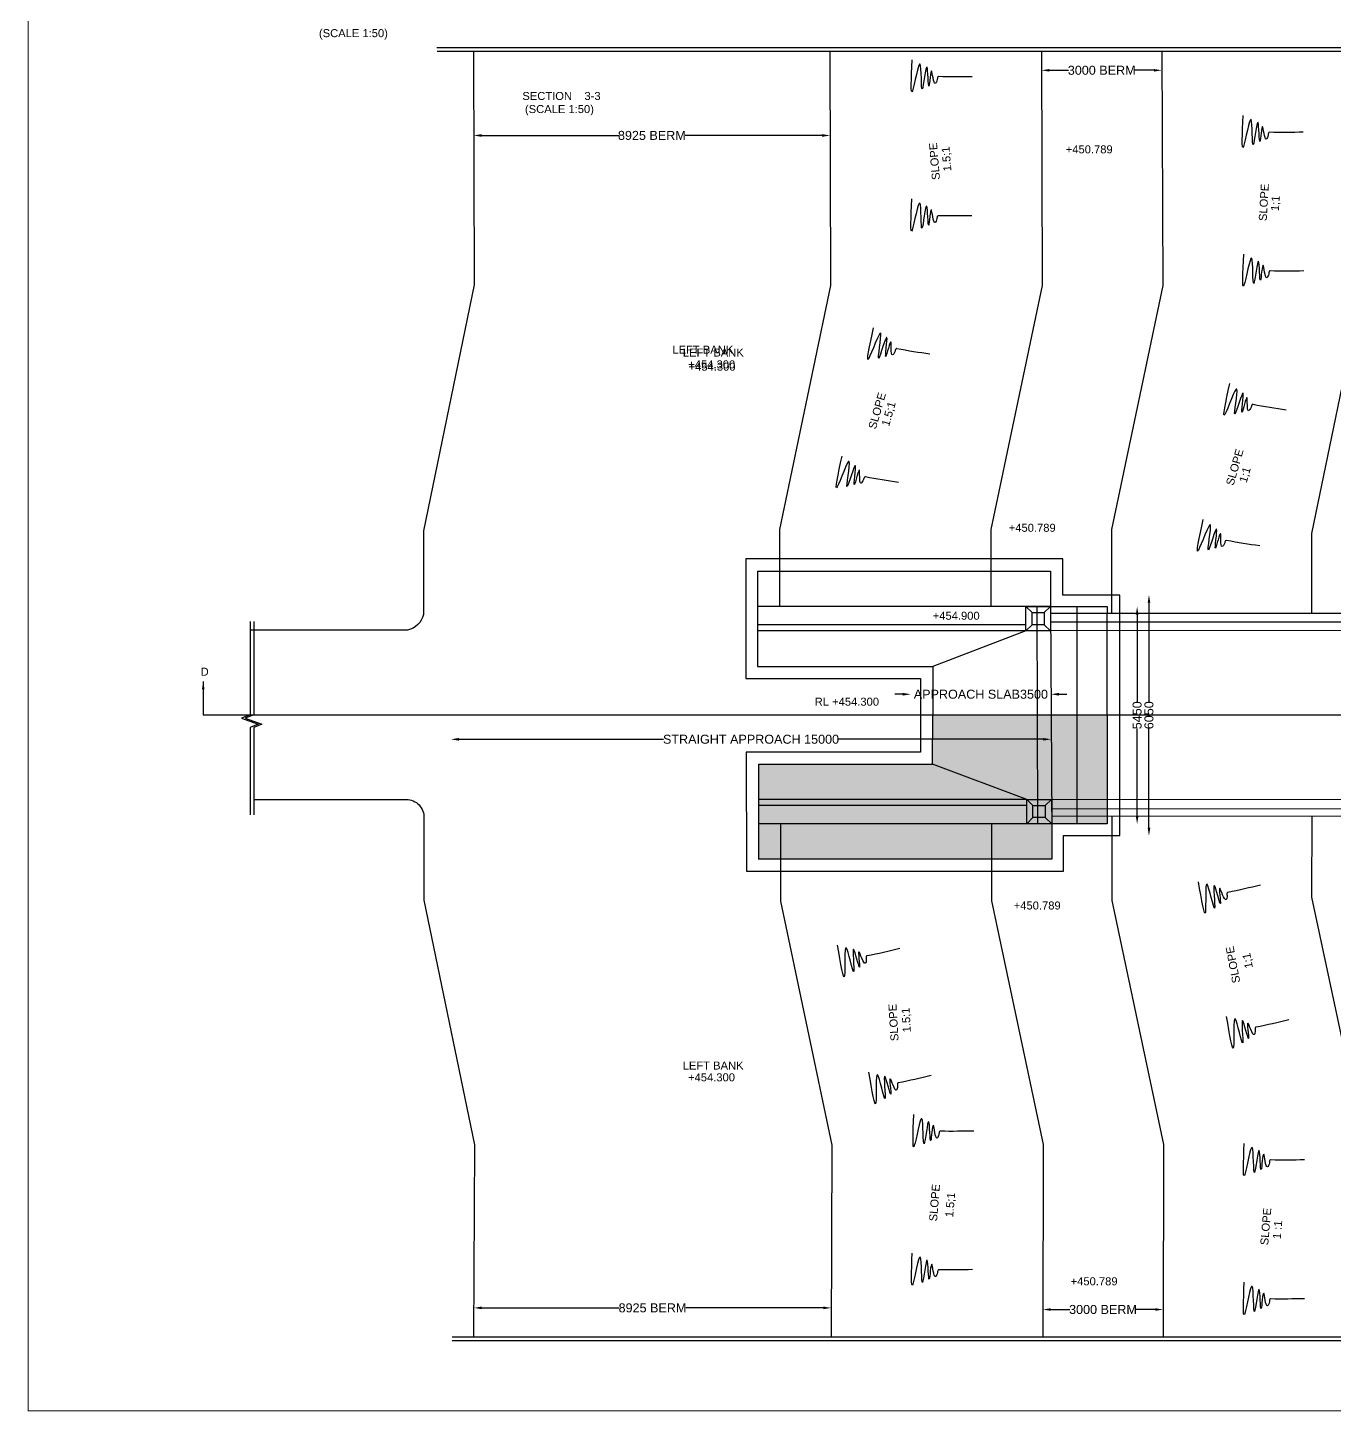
# Model space of a CAD drawing. Header units: inches. Extents: x 198236 to 295560, y -226728 to -166143.
# Drawn here: x 198236 to 230895, y -226728 to -192153 of the extents above; entities that cross this region are included whole.
import ezdxf

# ---------------------------------------------------------------- set-up
doc = ezdxf.new("R2010")
doc.units = ezdxf.units.IN
doc.header["$MEASUREMENT"] = 0
doc.styles.get("Standard").update_dxf_attribs({"font": 'arial.ttf'})
doc.dimstyles.new('ST100', dxfattribs={"dimtxt": 225, "dimasz": 200, "dimexe": 0, "dimexo": 300, "dimgap": 0.09, "dimtad": 0, "dimtih": 1, "dimtoh": 1, "dimdec": 0, "dimzin": 0, "dimdsep": 46, "dimtxsty": 'Standard', "dimcen": 0, "dimse1": 1, "dimse2": 1, "dimadec": 0, "dimazin": 0, "dimtfac": 1, "dimtdec": 0, "dimtofl": 0, "dimtmove": 0, "dimatfit": 3, "dimfxl": 2000, "dimtolj": 1, "dimtzin": 0, "dimarcsym": 0})

# ---------------------------------------------------------------- blocks, each defined once
blk = doc.blocks.new('*D66')
at = {"color": 0, "lineweight": -2, "transparency": 16777216}
for p, q in [((209583, -194846), (213008, -194846)), ((218091, -194846), (214666, -194846))]:
    blk.add_line(p, q, dxfattribs=at)
at = {"color": 0, "transparency": 16777216}
for points in [[(209583, -194813), (209583, -194880), (209383, -194846)], [(218091, -194813), (218091, -194880), (218291, -194846)]]:
    blk.add_solid(points, dxfattribs=at)
at = {"layer": 'Defpoints', "color": 0, "transparency": 16777216}
for p in [(209383, -194826), (218291, -194796), (218291, -194846)]:
    blk.add_point(p, dxfattribs=at)
at = {"color": 0, "transparency": 16777216, "insert": (213837, -194846), "char_height": 225, "attachment_point": 5}
blk.add_mtext('\\A1;8925 BERM', dxfattribs=at)
blk = doc.blocks.new('*D67')
at = {"color": 0, "lineweight": -2, "transparency": 16777216}
for p, q in [((223775, -193218), (224252, -193218)), ((226387, -193218), (225910, -193218))]:
    blk.add_line(p, q, dxfattribs=at)
at = {"color": 0, "transparency": 16777216}
for points in [[(223775, -193185), (223775, -193251), (223575, -193218)], [(226387, -193185), (226387, -193251), (226587, -193218)]]:
    blk.add_solid(points, dxfattribs=at)
at = {"layer": 'Defpoints', "color": 0, "transparency": 16777216}
for p in [(223575, -193222), (226587, -193212), (226587, -193218)]:
    blk.add_point(p, dxfattribs=at)
at = {"color": 0, "transparency": 16777216, "insert": (225081, -193218), "char_height": 225, "attachment_point": 5}
blk.add_mtext('\\A1;3000 BERM', dxfattribs=at)
blk = doc.blocks.new('*D73')
at = {"color": 0, "lineweight": -2, "transparency": 16777216}
for p, q in [((220110, -208810), (219910, -208810)), ((224012, -208810), (224212, -208810))]:
    blk.add_line(p, q, dxfattribs=at)
at = {"color": 0, "transparency": 16777216}
for points in [[(220110, -208776), (220110, -208843), (220310, -208810)], [(224012, -208776), (224012, -208843), (223812, -208810)]]:
    blk.add_solid(points, dxfattribs=at)
at = {"layer": 'Defpoints', "color": 0, "transparency": 16777216}
for p in [(220310, -208830), (223812, -208809), (223812, -208810)]:
    blk.add_point(p, dxfattribs=at)
at = {"color": 0, "transparency": 16777216, "insert": (222061, -208810), "char_height": 225, "attachment_point": 5}
blk.add_mtext('\\A1;APPROACH SLAB3500', dxfattribs=at)
blk = doc.blocks.new('*D74')
at = {"color": 0, "lineweight": -2, "transparency": 16777216}
for p, q in [((225966, -206817), (225966, -208999)), ((225966, -211853), (225966, -209671))]:
    blk.add_line(p, q, dxfattribs=at)
at = {"color": 0, "transparency": 16777216}
for points in [[(225932, -206817), (225999, -206817), (225966, -206617)], [(225932, -211853), (225999, -211853), (225966, -212053)]]:
    blk.add_solid(points, dxfattribs=at)
at = {"layer": 'Defpoints', "color": 0, "transparency": 16777216}
for p in [(225956, -206617), (225956, -212053), (225966, -212053)]:
    blk.add_point(p, dxfattribs=at)
at = {"color": 0, "transparency": 16777216, "insert": (225966, -209335), "char_height": 225, "attachment_point": 5, "rotation": 90}
blk.add_mtext('\\A1;5450', dxfattribs=at)
blk = doc.blocks.new('*D75')
at = {"color": 0, "lineweight": -2, "transparency": 16777216}
for p, q in [((226262, -206523), (226262, -208998)), ((226262, -212145), (226262, -209670))]:
    blk.add_line(p, q, dxfattribs=at)
at = {"color": 0, "transparency": 16777216}
for points in [[(226229, -206523), (226295, -206523), (226262, -206323)], [(226229, -212145), (226295, -212145), (226262, -212345)]]:
    blk.add_solid(points, dxfattribs=at)
at = {"layer": 'Defpoints', "color": 0, "transparency": 16777216}
for p in [(226262, -206323), (226269, -206323), (226269, -212345)]:
    blk.add_point(p, dxfattribs=at)
at = {"color": 0, "transparency": 16777216, "insert": (226262, -209334), "char_height": 225, "attachment_point": 5, "rotation": 90}
blk.add_mtext('\\A1;6050', dxfattribs=at)
blk = doc.blocks.new('*D102')
at = {"color": 0, "lineweight": -2, "transparency": 16777216}
for p, q in [((209013, -209935), (214130, -209935)), ((223619, -209935), (218503, -209935))]:
    blk.add_line(p, q, dxfattribs=at)
at = {"color": 0, "transparency": 16777216}
for points in [[(209013, -209902), (209013, -209969), (208813, -209935)], [(223619, -209902), (223619, -209969), (223819, -209935)]]:
    blk.add_solid(points, dxfattribs=at)
at = {"layer": 'Defpoints', "color": 0, "transparency": 16777216}
for p in [(208813, -209925), (223819, -209931), (223819, -209935)]:
    blk.add_point(p, dxfattribs=at)
at = {"color": 0, "transparency": 16777216, "insert": (216316, -209935), "char_height": 225, "attachment_point": 5}
blk.add_mtext('\\A1;STRAIGHT APPROACH 15000', dxfattribs=at)
blk = doc.blocks.new('*D137')
at = {"color": 0, "lineweight": -2, "transparency": 16777216}
for p, q in [((223808, -224184), (224284, -224184)), ((226418, -224184), (225942, -224184))]:
    blk.add_line(p, q, dxfattribs=at)
at = {"color": 0, "transparency": 16777216}
for points in [[(223808, -224151), (223808, -224218), (223608, -224184)], [(226418, -224151), (226418, -224218), (226618, -224184)]]:
    blk.add_solid(points, dxfattribs=at)
at = {"layer": 'Defpoints', "color": 0, "transparency": 16777216}
for p in [(223608, -224100), (226618, -224107), (226618, -224184)]:
    blk.add_point(p, dxfattribs=at)
at = {"color": 0, "transparency": 16777216, "insert": (225113, -224184), "char_height": 225, "attachment_point": 5}
blk.add_mtext('\\A1;3000 BERM', dxfattribs=at)
blk = doc.blocks.new('*D138')
at = {"color": 0, "lineweight": -2, "transparency": 16777216}
for p, q in [((209586, -224144), (213024, -224144)), ((218120, -224144), (214683, -224144))]:
    blk.add_line(p, q, dxfattribs=at)
at = {"color": 0, "transparency": 16777216}
for points in [[(209586, -224110), (209586, -224177), (209386, -224144)], [(218120, -224110), (218120, -224177), (218320, -224144)]]:
    blk.add_solid(points, dxfattribs=at)
at = {"layer": 'Defpoints', "color": 0, "transparency": 16777216}
for p in [(209386, -224099), (218320, -224129), (218320, -224144)]:
    blk.add_point(p, dxfattribs=at)
at = {"color": 0, "transparency": 16777216, "insert": (213853, -224144), "char_height": 225, "attachment_point": 5}
blk.add_mtext('\\A1;8925 BERM', dxfattribs=at)

msp = doc.modelspace()

# ---------------------------------------------------------------- hatches: boundary and pattern name
h = msp.add_hatch()
h.set_pattern_fill('AR-CONC', color=256, scale=50, style=0)
h.set_pattern_definition([(50, (0, 0), (358.6301, -31.37607), [37.5, -412.5]), (355, (0, 0), (-69.37567, 376.09607), [30, -330]), (100.4514, (29.9, -2.6), (289.2547, 344.71977), [31.8701, -350.57106]), (46.1842, (0, 100), (533.6205, -82.7595), [56.25, -618.75]), (96.6356, (44.47, 93.1), (467.33135, 487.0589), [47.8051, -525.8565]), (351.1842, (0, 100), (467.331, 487.0593), [45, -495]), (21, (50, 75), (298.45353, -201.30945), [37.5, -412.5]), (326, (50, 75), (121.65767, 362.57502), [30, -330]), (71.4514, (74.87, 58.22), (420.1113, 161.26525), [31.8701, -350.57106]), (37.5, (0, 0), (6.07993, 166.446927), [0, -326, 0, -335, 0, -331.25]), (7.5, (0, 0), (131.53477, 197.20586), [0, -191, 0, -318.5, 0, -126.25]), (327.5, (-111.5, 0), (266.91122, -11.277436), [0, -125, 0, -390, 0, -517.5]), (317.5, (-161.5, 0), (291.59308, 50.05249), [0, -162.5, 0, -259, 0, -367.5])])
h.paths.add_polyline_path([(220849.9, -210552.9), (216507.9, -210552.9), (216507.9, -211440.2), (223208.2, -211440.2)])
h.paths.add_polyline_path([(223208.2, -211440.2), (216507.9, -211440.2), (216507.9, -211592.7), (223208.2, -211592.7)])
h.paths.add_polyline_path([(223208.2, -211592.7), (216507.9, -211592.7), (216507.9, -212046.6), (223208.2, -212046.6)])
h.paths.add_polyline_path([(222324, -212046.6), (217054.5, -212046.6), (217054.9, -212928.7), (222325.1, -212928.7)])
h.paths.add_polyline_path([(217054.5, -212046.6), (216507.9, -212046.6), (216507.9, -212928.7), (217054.9, -212928.7)])
h.paths.add_polyline_path([(223831.5, -212046.6), (223208.2, -212046.6), (222324, -212046.6), (222325.1, -212928.7), (223831.5, -212928.7)])
h.paths.add_polyline_path([(224463, -211862), (223830.3, -211862.3), (223831.5, -212046.6), (224463, -212046.6)])
h.paths.add_polyline_path([(225214, -211861.6), (224463, -211862), (224463, -212046.6), (225214, -212046.6)])
h.paths.add_polyline_path([(225214, -211670), (224463, -211670.4), (224463, -211862), (225214, -211861.6)])
h.paths.add_polyline_path([(224463, -211670.4), (223829.2, -211670.7), (223830.3, -211862.3), (224463, -211862)])
h.paths.add_polyline_path([(224463, -211439.9), (223827.8, -211440.2), (223829.2, -211670.7), (224463, -211670.4)])
h.paths.add_polyline_path([(225214, -211439.5), (224463, -211439.9), (224463, -211670.4), (225214, -211670)])
h.paths.add_polyline_path([(223471.4, -211440.2), (223208.2, -211440.2), (223361.3, -211586.6), (223471.7, -211586.6)])
h.paths.add_polyline_path([(223208.2, -211440.2), (223208.2, -212046.6), (223361.3, -211887), (223361.3, -211586.6)])
h.paths.add_polyline_path([(223472.2, -211887), (223361.3, -211887), (223208.2, -212046.6), (223472.5, -212046.6)])
h.paths.add_polyline_path([(223471.7, -211586.6), (223361.3, -211586.6), (223361.3, -211887), (223472.2, -211887)])
h.paths.add_polyline_path([(223827.8, -211440.2), (223471.4, -211440.2), (223471.7, -211586.6), (223664.7, -211586.6)])
h.paths.add_polyline_path([(223827.8, -211440.2), (223827.8, -211440.2), (223664.7, -211586.6), (223664.7, -211887), (223831.5, -212046.6)])
h.paths.add_polyline_path([(223664.7, -211887), (223472.2, -211887), (223472.5, -212046.6), (223831.5, -212046.6)])
h.paths.add_polyline_path([(223664.7, -211586.6), (223471.7, -211586.6), (223472.2, -211887), (223664.7, -211887)])
h.paths.add_polyline_path([(225214, -209320.4), (224463, -209320.4), (224463, -211439.9), (225214, -211439.5)])
h.paths.add_polyline_path([(224463, -209320.4), (223815, -209320.4), (223827.8, -211440.2), (224463, -211439.9)])
h.paths.add_polyline_path([(223815, -209320.4), (223467.7, -209320.4), (223471.4, -211440.2), (223827.8, -211440.2), (223827.8, -211440.2)])
h.paths.add_polyline_path([(223467.7, -209320.4), (220856.6, -209320.4), (220849.9, -210552.9), (223208.2, -211440.2), (223471.4, -211440.2)])

# ---------------------------------------------------------------- linework, layer by layer
at = {"const_width": 25}
msp.add_lwpolyline([(295547.9, -226715.7), (198248.9, -226715.7), (198248.9, -166155.5), (295547.9, -166155.5)], close=True, dxfattribs=at)
for points in [[(267419.8, -192650), (242259.3, -192650), (242127.8, -192947.7), (241872.2, -192309.2), (241751.7, -192657.1), (208460.4, -192657.1)], [(267418.2, -192738.7), (242259.3, -192738.7), (242127.8, -193036.4), (241872.2, -192397.8), (241751.7, -192745.8), (208467.4, -192745.8)], [(218284, -192745.8), (218303.2, -198594), (217023.7, -204696.5), (217023.7, -206616.9)], [(223573.3, -192745.8), (223592.5, -198594), (222312.9, -204696.5), (222312.9, -206616.9)], [(226585.5, -192745.8), (226604.7, -198594), (225325.1, -204696.5), (225325.1, -206799.8)], [(231584, -192745.8), (231578.7, -198712.6), (230323.7, -204794.4), (230323.7, -206799.8)], [(216206.6, -213234.1), (224128.4, -213234.1), (224128.4, -212340.7), (225531, -212340.7), (225531, -206329.9), (224111.9, -206329.9), (224111.9, -205426.9), (216185.2, -205426.9), (216185.2, -208415.2), (220555.2, -208415.2), (220555.2, -210252.8), (216193, -210252.8), (216206.6, -213234.1)], [(216479.6, -205734.5), (216479.6, -208117.9), (220856.6, -208117.9), (220856.6, -209320.4)], [(216479.6, -205734.5), (223798.6, -205734.5), (223798.6, -206620.1), (225216.2, -206620.1), (225216.2, -206787.6)], [(223798.6, -206620.1), (216479.6, -206620.1)], [(223188.1, -206620.1), (223346.5, -206763.8)], [(223463, -206620.1), (223472.5, -212044.9)], [(223643.1, -206763.8), (223798.6, -206620.1)], [(223798.6, -206620.1), (223831.5, -212046.6)], [(224463, -206620.1), (224463, -212046.6)], [(203795.2, -206993.7), (203795.2, -209320.4), (203578.7, -209404.7), (203998.4, -209555.8), (203794.2, -209638.1), (203794.2, -211823.1)], [(203888.5, -206993.7), (203888.5, -209320.4), (203672, -209404.7), (204091.8, -209555.8), (203887.6, -209638.1), (203887.6, -211823.1)], [(223188.1, -207075.3), (216479.6, -207075.3)], [(223346.5, -207070.8), (223188.1, -207225), (220856.6, -208117.9)], [(223643.1, -207070.8), (223802.3, -207225)], [(223802.3, -206999.5), (256508.3, -206999.5)], [(256508.3, -206787.6), (223807.5, -206787.6)], [(225214, -209320.4), (225216.2, -206787.6)], [(223188.1, -207225), (216479.6, -207225)], [(256508.3, -207199.1), (223802.3, -207225)], [(202625.6, -209320.4), (273460.3, -209320.4)], [(216507.9, -212937.3), (216507.9, -210552.9), (220849.9, -210552.9), (220856.6, -209320.4), (225214, -209320.4), (225214, -212046.6), (223831.5, -212046.6), (223831.5, -212928.7), (216507.9, -212928.7)], [(223361.3, -211586.6), (223208.2, -211440.2), (220849.9, -210552.9)], [(223208.2, -211440.2), (216507.9, -211440.2)], [(223208.2, -211592.7), (216507.9, -211592.7)], [(223827.8, -211440.2), (223664.7, -211586.6)], [(223827.8, -211440.2), (256512.3, -211424.6)], [(223361.3, -211887), (223208.2, -212046.6)], [(223831.5, -212046.6), (223664.7, -211887)], [(223829.2, -211670.7), (256526.3, -211654.1)], [(256512.3, -211846.5), (223830.3, -211862.3)], [(225333.4, -211866.1), (225333.5, -213962.2), (226627.8, -220058.2), (226616.7, -224866)], [(230329.3, -211860.5), (230325.9, -213881.9), (231625.7, -219962.4), (231606.2, -224866)], [(223831.5, -212046.6), (216507.9, -212046.6)], [(217054.5, -212037.7), (217055.5, -213978.9), (218333.8, -220077.2), (218317.8, -224866)], [(222324, -212039.2), (222326.5, -213973.4), (223616.4, -220058.7), (223606.4, -224866)], [(208845, -224866), (240325.4, -224866), (240457, -225163.7), (240712.6, -224525.1), (240833, -224873.1), (267235.9, -224873.1)], [(208845, -224954.7), (240325.4, -224954.7), (240457, -225252.3), (240712.6, -224613.8), (240833, -224961.8), (267235.9, -224961.8)]]:
    msp.add_lwpolyline(points)
for points in [[(209375.4, -192745.8), (209397.6, -198579.8), (208128.8, -204723.5), (208128.8, -206818.6, -0.2912767), (207731.3, -207205.1), (203795.6, -207205.1)], [(203897.2, -211438.4), (207699.4, -211438.4, -0.4292933), (208140.9, -211903.1), (208142, -213955.8), (209407, -220069.8), (209382.5, -224866)]]:
    msp.add_lwpolyline(points, format="xyb")
for points in [[(223188.1, -206620.1), (223802.3, -206620.1), (223802.3, -207225), (223188.1, -207225)], [(223346.5, -206763.8), (223643.1, -206763.8), (223643.1, -207070.8), (223346.5, -207070.8)], [(223208.2, -211440.2), (223827.8, -211440.2), (223831.5, -212046.6), (223208.2, -212046.6)], [(223361.3, -211586.6), (223664.7, -211586.6), (223664.7, -211887), (223361.3, -211887)]]:
    msp.add_lwpolyline(points, close=True)
for points in [[(221843.9, -193377.6), (221006.1, -193376.1), (220998.6, -193376.1), (220968.7, -193446.3), (220922.5, -193546.7), (220829.4, -193233.2), (220763.1, -193610.4), (220714.6, -193137.6), (220596, -193688.1), (220543.7, -193062.4), (220350.7, -193733.3), (220344.6, -192956.5)], [(230116.3, -194765.8), (229278.5, -194764.3), (229271, -194764.3), (229241.1, -194834.5), (229195, -194934.9), (229101.9, -194621.4), (229035.5, -194998.6), (228987.1, -194525.8), (228868.4, -195076.3), (228816.2, -194450.6), (228623.1, -195121.5), (228617, -194344.7)], [(221836.9, -196852.9), (220999.1, -196851.5), (220991.6, -196851.5), (220961.7, -196921.7), (220915.5, -197022.1), (220822.4, -196708.6), (220756.1, -197085.8), (220707.6, -196613), (220589, -197163.5), (220536.7, -196537.8), (220343.7, -197208.6), (220337.5, -196431.9)], [(230129.4, -198231.2), (229291.6, -198229.7), (229284.1, -198229.7), (229254.2, -198299.9), (229208.1, -198400.3), (229115, -198086.8), (229048.7, -198464), (229000.2, -197991.2), (228881.6, -198541.7), (228829.3, -197916), (228636.2, -198586.9), (228630.1, -197810.1)], [(220789, -200311.7), (219962.5, -200174.1), (219955.2, -200172.9), (219914.3, -200237.3), (219852.4, -200328.9), (219811.5, -200004.5), (219684.8, -200365.9), (219713.7, -199891.5), (219507.3, -200415.5), (219557.3, -199789.6), (219257.8, -200420.2), (219377.9, -199652.7)], [(229691.2, -201706.8), (228864.8, -201569.3), (228857.4, -201568.1), (228816.5, -201632.5), (228754.7, -201724.1), (228713.7, -201399.6), (228587, -201761), (228616, -201286.7), (228409.5, -201810.6), (228459.5, -201184.7), (228160.1, -201815.3), (228280.2, -201047.9)], [(220001.7, -203517.7), (219175.3, -203380.1), (219167.9, -203378.9), (219127, -203443.3), (219065.2, -203534.9), (219024.2, -203210.5), (218897.5, -203571.9), (218926.5, -203097.5), (218720, -203621.5), (218770, -202995.6), (218470.6, -203626.2), (218590.7, -202858.7)], [(229029.1, -205101.6), (228202.7, -204964.1), (228195.3, -204962.8), (228154.4, -205027.3), (228092.5, -205118.8), (228051.6, -204794.4), (227924.9, -205155.8), (227953.8, -204681.4), (227747.4, -205205.4), (227797.4, -204579.5), (227498, -205210.1), (227618.1, -204442.6)], [(229051.6, -213576.7), (228233.9, -213759.5), (228226.6, -213761.1), (228212.9, -213836.2), (228190, -213944.3), (228030.2, -213658.9), (228048.4, -214041.5), (227897.2, -213590.9), (227902.5, -214154), (227714, -213555.2), (227673.1, -214252), (227496.4, -213495.6)], [(220033.2, -215164.2), (219215.6, -215346.9), (219208.3, -215348.5), (219194.5, -215423.6), (219171.6, -215531.7), (219011.8, -215246.3), (219030.1, -215628.9), (218878.8, -215178.3), (218884.2, -215741.4), (218695.6, -215142.6), (218654.7, -215839.4), (218478, -215083)], [(229755.4, -216945.3), (228937.7, -217128.1), (228930.4, -217129.7), (228916.7, -217204.8), (228893.8, -217312.9), (228734, -217027.5), (228752.2, -217410.1), (228601, -216959.5), (228606.3, -217522.6), (228417.8, -216923.8), (228376.9, -217620.6), (228200.2, -216864.2)], [(220815.2, -218337.3), (219997.5, -218520), (219990.2, -218521.7), (219976.5, -218596.7), (219953.6, -218704.8), (219793.8, -218419.5), (219812, -218802), (219660.8, -218351.5), (219666.1, -218914.6), (219477.6, -218315.7), (219436.7, -219012.6), (219260, -218256.2)], [(221887.9, -219724.4), (221050.1, -219728.2), (221042.6, -219728.3), (221013.2, -219798.7), (220967.7, -219899.4), (220872.6, -219586.5), (220808.7, -219964.1), (220757.2, -219491.6), (220642.1, -220042.9), (220585.8, -219417.5), (220397, -220089.6), (220386, -219312.9)], [(230145.2, -220443.8), (229307.4, -220447.6), (229299.9, -220447.7), (229270.5, -220518.1), (229225, -220618.8), (229129.9, -220305.9), (229066, -220683.5), (229014.5, -220211), (228899.4, -220762.3), (228843.1, -220136.9), (228654.3, -220809), (228643.3, -220032.3)], [(221848.2, -223187), (221010.4, -223190.8), (221002.9, -223190.9), (220973.4, -223261.3), (220927.9, -223361.9), (220832.8, -223049.1), (220768.9, -223426.7), (220717.5, -222954.2), (220602.3, -223505.5), (220546.1, -222880.1), (220357.3, -223552.2), (220346.2, -222775.4)], [(230145.2, -223915.2), (229307.4, -223919), (229299.9, -223919.1), (229270.5, -223989.5), (229225, -224090.2), (229129.9, -223777.3), (229066, -224154.9), (229014.5, -223682.4), (228899.4, -224233.7), (228843.1, -223608.3), (228654.3, -224280.4), (228643.3, -223503.7)]]:
    msp.add_spline(points, degree=3)

# ---------------------------------------------------------------- texts
for s, p in [(' (SCALE 1:50)', (205438.9, -192389.6)), (' SECTION    3-3', (210522.7, -193958.9)), (' (SCALE 1:50)', (210588.2, -194286.3)), (' +450.789', (224104.6, -195292.5)), (' LEFT BANK', (214272.3, -200299.5)), (' LEFT BANK', (214535.7, -200370.9)), (' +454.300', (214669.9, -200665.7)), ('   +454.300', (214522.3, -200724)), (' +450.789', (222679.8, -204749.6)), (' +454.900', (220779.7, -206947.3)), ('D', (202559.6, -208346.7)), (' RL +454.300', (217829.5, -209095.1)), (' +450.789', (222804.2, -214188.3)), (' LEFT BANK', (214530.1, -218187.2)), (' +454.300', (214664.2, -218482.1)), (' +450.789', (224226.4, -223578.9))]:
    msp.add_text(s, height=200).set_placement(p)
for s, rotation, p in [(' SLOPE', 94.74218, (221046.1, -196025.8)), (' 1.5;1', 94.74218, (221331.6, -195811.8)), (' SLOPE', 86.553, (229198.6, -197066.9)), ('  1;1', 86.553, (229498.5, -196895.7)), (' SLOPE', 74.03774, (219413.7, -202274.8)), (' 1.5;1', 74.03774, (219743.3, -202204.3)), (' SLOPE', 74.03774, (228351.5, -203684.1)), (' 1;1', 74.03774, (228681, -203613.6)), (' SLOPE', 100.57717, (228559.1, -216083.3)), (' 1;1', 100.57717, (228875, -215717)), (' SLOPE', 93.45771, (220010, -217548.3)), (' 1.5;1', 93.45771, (220317, -217330.8)), (' SLOPE', 85.33538, (220957.2, -222064.2)), (' 1.5;1', 85.33538, (221361.4, -221963.3)), (' SLOPE', 85.13871, (229234.6, -222661.1)), (' 1 :1 ', 85.13871, (229547.5, -222508.9))]:
    msp.add_text(s, height=200, rotation=rotation).set_placement(p)

# ---------------------------------------------------------------- dimensions: what is measured, and where the dimension line sits
for base, p1, p2, text, picture, middle in [((226587, -193217.9), (223574.8, -193222.3), (226587, -193212.4), '3000 BERM', '*D67', (225080.9, -193217.9)), ((218290.8, -194846.3), (209383.3, -194825.7), (218290.8, -194796.5), '8925 BERM', '*D66', (213837, -194846.3)), ((223811.9, -208809.7), (220310.3, -208830.4), (223811.9, -208809.2), 'APPROACH SLAB3500', '*D73', (222061.1, -208809.7)), ((223818.7, -209935.4), (208813.4, -209924.6), (223818.7, -209931.1), 'STRAIGHT APPROACH 15000', '*D102', (216316, -209935.4)), ((218320.3, -224143.6), (209386.4, -224099.1), (218320.3, -224128.8), '8925 BERM', '*D138', (213853.4, -224143.6)), ((226618.5, -224184.3), (223608, -224100.3), (226618.5, -224107.3), '3000 BERM', '*D137', (225113.2, -224184.3))]:
    dim = msp.add_linear_dim(base=base, p1=p1, p2=p2, text=text, dimstyle='ST100')
    dim.commit()
    dim.dimension.update_dxf_attribs({"geometry": picture, "text_midpoint": middle})
for base, p1, p2, text, picture, middle in [((226262, -206323.3), (226268.5, -212345.2), (226268.5, -206323.3), '6050', '*D75', (226262, -209334.2)), ((225965.7, -212052.8), (225956.2, -206617.4), (225956.2, -212052.8), '5450', '*D74', (225965.7, -209335.1))]:
    dim = msp.add_linear_dim(base=base, p1=p1, p2=p2, angle=90, text=text, dimstyle='ST100', override={"dimtih": 0, "dimtoh": 1})
    dim.commit()
    dim.dimension.update_dxf_attribs({"geometry": picture, "text_midpoint": middle})

# ---------------------------------------------------------------- leaders
msp.add_leader([(202624, -208488.2), (202625.6, -209320.4)], dimstyle='ST100', override={"dimgap": 0.09, "dimtad": 0})

doc.saveas('drawing.dxf')
